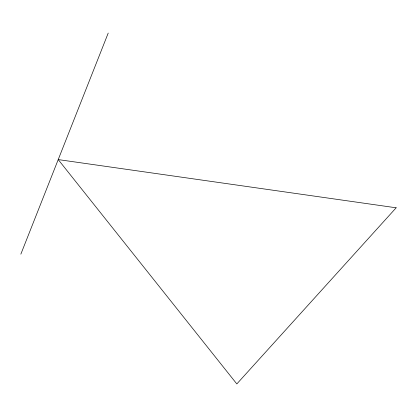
<?xml version="1.0" encoding="UTF-8"?>
<svg xmlns="http://www.w3.org/2000/svg" width="417" height="417" viewBox="0 0 417 417"><rect width="100%" height="100%" fill="white"/><g stroke="black" fill="none" stroke-linecap="round" stroke-linejoin="round"><path stroke-width="0.63" d="M20.85 254.151L108.217 33.068M396.15 207.791L236.825 383.932L58.218 159.586L396.15 207.791"/></g></svg>
